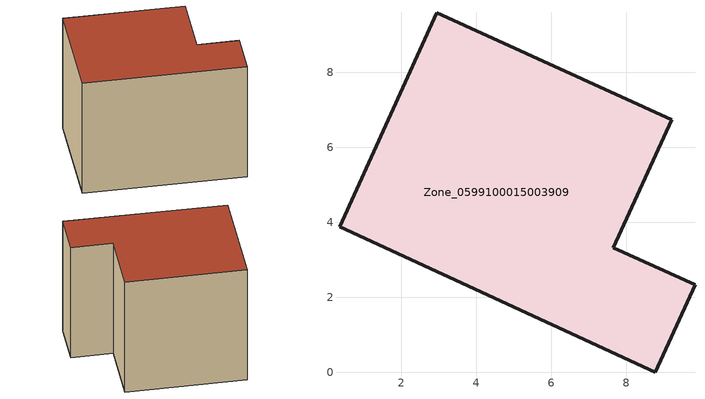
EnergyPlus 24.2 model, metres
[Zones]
Zone_0599100015003909
 floor ground (C_G): 0.35,3.88 2.94,9.59 9.21,6.74 7.65,3.32 9.84,2.33 8.78,0 z0.61
 wall outside (C_F): 8.78,0 9.84,2.33 7.65,3.32 9.21,6.74 2.94,9.59 0.35,3.88 8.78,0 z0.61:8.11
 roof outside (C_R): 2.94,9.59 0.35,3.88 8.78,0 9.84,2.33 7.65,3.32 9.21,6.74 z8.11
[BUILDING]
Pand.0599100015003909: North Axis=0; Terrain=City; Loads Convergence Tolerance Value=0.04; Temperature Convergence Tolerance Value=0.4; Solar Distribution=FullExterior; Maximum Number of Warmup Days=25; Minimum Number of Warmup Days=1
[Site:Location]
Rotterdam.The.Hague.AP_ZH_NLD Design_Conditions: Latitude=51.96; Longitude=4.45; Time Zone=1; Elevation=-4.5
[SITE:GROUNDTEMPERATURE:BUILDINGSURFACE]
18, 18, 18, 18, 18, 18, 18, 18, 18, 18, 18, 18
[MATERIAL] Thermal Absorptance=0.9; Solar Absorptance=0.7; Visible Absorptance=0.7
Name | Roughness | Thickness | Conductivity | Density | Specific Heat
G.TC.1946-1964 | MediumSmooth | 0.15 | 1 | 540 | 1210
F.TC.1946-1964 | Rough | 0.3 | 0.857143 | 1920 | 840
R.TC.1946-1964 | MediumRough | 0.2 | 0.235294 | 1500 | 1000
[CONSTRUCTION]
C_G: G.TC.1946-1964
C_F: F.TC.1946-1964
C_R: R.TC.1946-1964
[ZONE]
Zone_0599100015003909: Type=1; Multiplier=1; Ceiling Height=Autocalculate; Volume=Autocalculate; Floor Area=autocalculate; Part of Total Floor Area=Yes
[ZONEINFILTRATION:DESIGNFLOWRATE]
Infil_Zone_0599100015003909: Zone or ZoneList or Space or SpaceList=Zone_0599100015003909; Schedule=AlwaysOn; Design Flow Rate Calculation Method=Flow/Area; Flow Rate per Floor Area=0.003; Constant Term Coefficient=1; Temperature Term Coefficient=0; Velocity Term Coefficient=0; Velocity Squared Term Coefficient=0
[HVACTEMPLATE:ZONE:IDEALLOADSAIRSYSTEM]
Zone_0599100015003909: Maximum Heating Supply Air Temperature=50; Minimum Cooling Supply Air Temperature=13; Maximum Heating Supply Air Humidity Ratio=0.0156; Minimum Cooling Supply Air Humidity Ratio=0.0077; Heating Limit=NoLimit; Cooling Limit=NoLimit; Dehumidification Control Type=ConstantSensibleHeatRatio; Cooling Sensible Heat Ratio=0.7; Dehumidification Setpoint=60; Humidification Control Type=None; Humidification Setpoint=30; Outdoor Air Method=None; Outdoor Air Flow Rate per Person=0.00944; Outdoor Air Flow Rate per Zone Floor Area=0; Outdoor Air Flow Rate per Zone=0; Demand Controlled Ventilation Type=None; Outdoor Air Economizer Type=NoEconomizer; Heat Recovery Type=None; Sensible Heat Recovery Effectiveness=0.7; Latent Heat Recovery Effectiveness=0.65
[ZONECONTROL:THERMOSTAT]
ThermostatControl_Zone_0599100015003909: Zone or ZoneList=Zone_0599100015003909; Control Type Schedule=DualSetpointControlType; Control 1=Thermostat_Zone_0599100015003909; Temperature Difference Between Cutout And Setpoint=0
[THERMOSTATSETPOINT:DUALSETPOINT]
Thermostat_Zone_0599100015003909: Heating Setpoint Temperature Schedule=HeatingSetpoint_Zone_0599100015003909; Cooling Setpoint Temperature Schedule=CoolingSetpoint_Zone_0599100015003909
[SCHEDULE:COMPACT]
HeatingSetpoint_Zone_0599100015003909: Through: 12/31, For: AllDays, Until: 24:00, 21
CoolingSetpoint_Zone_0599100015003909: Through: 12/31, For: AllDays, Until: 24:00, 24
DualSetpointControlType: Through: 12/31, For: AllDays, Until: 24:00, 4
AlwaysOn: Through: 12/31, For: AllDays, Until: 24:00, 1
